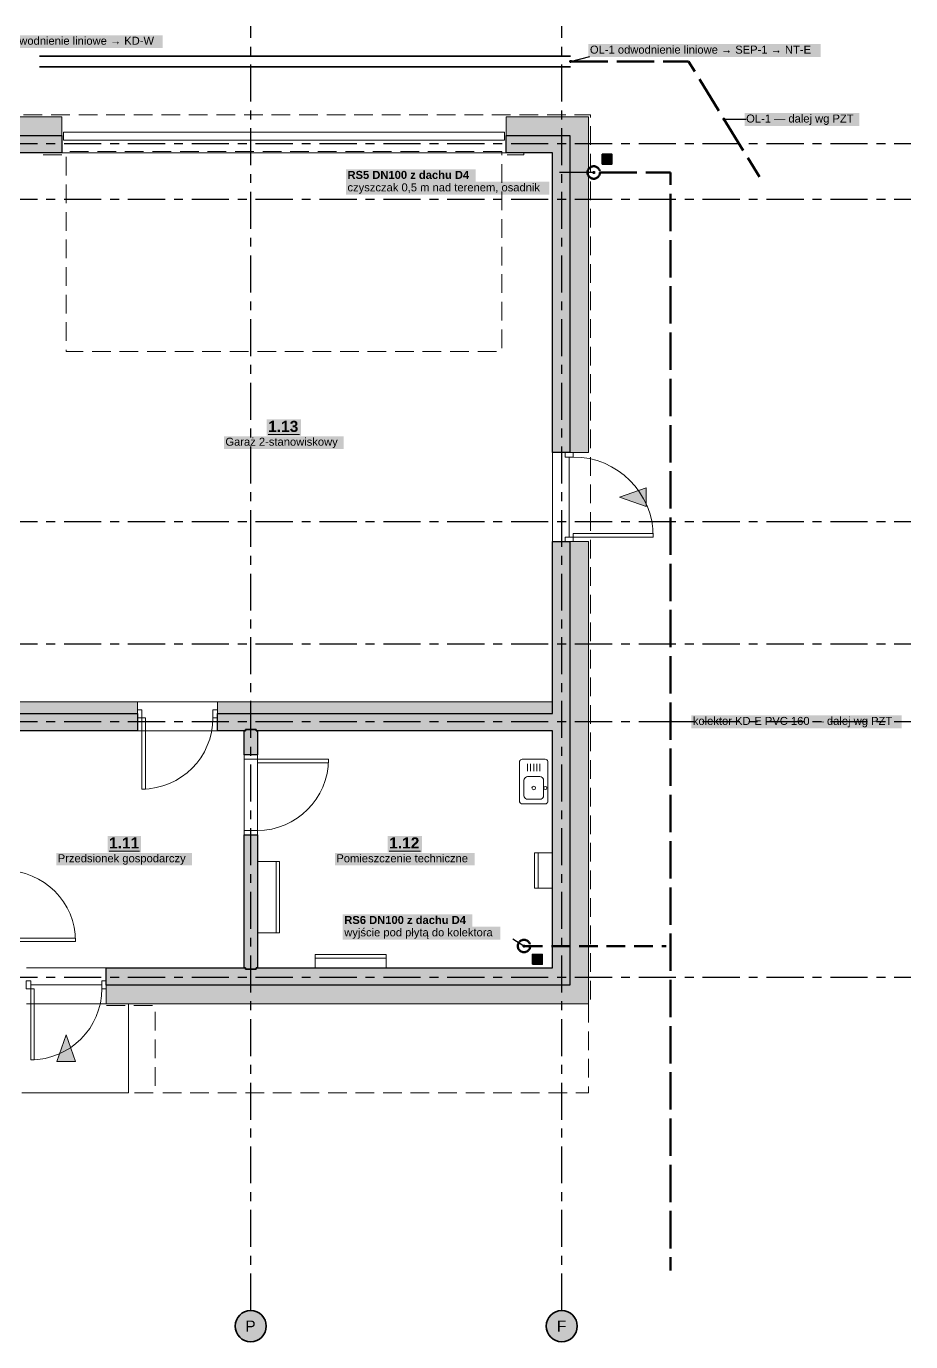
# Model space of a CAD drawing. Header units: metres. Extents: x -4.1 to 22.3, y -4.1 to 10.7.
# Drawn here: x 12.35 to 22.3, y -4.1 to 10.69 of the extents above; entities that cross this region are included whole.
import ezdxf

# ---------------------------------------------------------------- set-up
doc = ezdxf.new("R2010")
doc.units = ezdxf.units.M
for name, pattern in [('KRESKA_DLUGA', [9.45, 8.4, -1.05]), ('KRESKOWA', [5.25, 4.2, -1.05]), ('PUNKTOWA', [10.5, 8.4, -1.05, 0, -1.05])]:
    doc.linetypes.add(name, pattern=pattern)
doc.layers.add('A-MASKA', color=7, linetype='Continuous', lineweight=18)
doc.layers.add('S-OPISY', color=2, linetype='Continuous', lineweight=25)
for name, color, linetype, lineweight, true_color in [('I-OSIE', 8, 'PUNKTOWA', 18, 0x7a7a7a), ('I-PODKLAD', 8, 'Continuous', 18, 0x9a9a9a), ('I-PODKLAD-SCIANY', 8, 'Continuous', 25, 0x6e6e6e), ('I-PODKLAD-WYPELN', 254, 'Continuous', 18, 0xe6e6e6), ('I-POMIESZCZENIA', 8, 'Continuous', 25, 0x4a4a4a), ('S-DESZCZ', 150, 'KRESKA_DLUGA', 35, 0x00808a), ('S-KANAL', 34, 'Continuous', 50, 0x7a4500)]:
    doc.layers.add(name, color=color, linetype=linetype, lineweight=lineweight, true_color=true_color)
doc.styles.add('PL_ARIAL', font='arial.ttf')
doc.styles.add('PL_ARIAL_B', font='arialbd.ttf')

msp = doc.modelspace()

# ---------------------------------------------------------------- hatches: boundary and pattern name
at = {"layer": 'A-MASKA', "true_color": 0xffffff}
for points in [[(11.799, 10.449), (13.884, 10.449), (13.884, 10.594), (11.799, 10.594)], [(18.674, 10.349), (21.29, 10.349), (21.29, 10.494), (18.674, 10.494)], [(20.433, 9.574), (21.725, 9.574), (21.725, 9.719), (20.433, 9.719)], [(15.946, 8.941), (17.406, 8.941), (17.406, 9.085), (15.946, 9.085)], [(15.946, 8.801), (18.235, 8.801), (18.235, 8.946), (15.946, 8.946)], [(15.056, 6.089), (15.44, 6.089), (15.44, 6.272), (15.056, 6.272)], [(14.575, 5.942), (15.921, 5.942), (15.921, 6.082), (14.575, 6.082)], [(19.833, 2.799), (22.201, 2.799), (22.201, 2.944), (19.833, 2.944)], [(13.266, 1.405), (13.639, 1.405), (13.639, 1.587), (13.266, 1.587)], [(16.418, 1.405), (16.802, 1.405), (16.802, 1.587), (16.418, 1.587)], [(12.689, 1.258), (14.216, 1.258), (14.216, 1.397), (12.689, 1.397)], [(15.824, 1.258), (17.396, 1.258), (17.396, 1.397), (15.824, 1.397)], [(15.91, 0.561), (17.37, 0.561), (17.37, 0.706), (15.91, 0.706)], [(15.91, 0.421), (17.683, 0.421), (17.683, 0.566), (15.91, 0.566)]]:
    msp.add_hatch(color=7, dxfattribs=at).paths.add_polyline_path(points)
at = {"layer": 'I-OSIE', "true_color": 0xffffff}
for points in [[(15.05, -3.925), (15.049, -3.902), (15.044, -3.88), (15.037, -3.858), (15.027, -3.837), (15.014, -3.818), (14.999, -3.801), (14.982, -3.786), (14.963, -3.773), (14.942, -3.763), (14.92, -3.756), (14.898, -3.751), (14.875, -3.75), (14.852, -3.751), (14.83, -3.756), (14.808, -3.763), (14.787, -3.773), (14.768, -3.786), (14.751, -3.801), (14.736, -3.818), (14.723, -3.837), (14.713, -3.858), (14.706, -3.88), (14.701, -3.902), (14.7, -3.925), (14.701, -3.948), (14.706, -3.97), (14.713, -3.992), (14.723, -4.013), (14.736, -4.032), (14.751, -4.049), (14.768, -4.064), (14.787, -4.077), (14.808, -4.087), (14.83, -4.094), (14.852, -4.099), (14.875, -4.1), (14.898, -4.099), (14.92, -4.094), (14.942, -4.087), (14.963, -4.077), (14.982, -4.064), (14.999, -4.049), (15.014, -4.032), (15.027, -4.013), (15.037, -3.992), (15.044, -3.97), (15.049, -3.948)], [(18.55, -3.925), (18.549, -3.902), (18.544, -3.88), (18.537, -3.858), (18.527, -3.837), (18.514, -3.818), (18.499, -3.801), (18.482, -3.786), (18.462, -3.773), (18.442, -3.763), (18.42, -3.756), (18.398, -3.751), (18.375, -3.75), (18.352, -3.751), (18.33, -3.756), (18.308, -3.763), (18.288, -3.773), (18.268, -3.786), (18.251, -3.801), (18.236, -3.818), (18.223, -3.837), (18.213, -3.858), (18.206, -3.88), (18.201, -3.902), (18.2, -3.925), (18.201, -3.948), (18.206, -3.97), (18.213, -3.992), (18.223, -4.013), (18.236, -4.032), (18.251, -4.049), (18.268, -4.064), (18.288, -4.077), (18.308, -4.087), (18.33, -4.094), (18.352, -4.099), (18.375, -4.1), (18.398, -4.099), (18.42, -4.094), (18.442, -4.087), (18.462, -4.077), (18.482, -4.064), (18.499, -4.049), (18.514, -4.032), (18.527, -4.013), (18.537, -3.992), (18.544, -3.97), (18.549, -3.948)]]:
    msp.add_hatch(color=7, dxfattribs=at).paths.add_polyline_path(points)
at = {"layer": 'I-PODKLAD-WYPELN', "true_color": 0xe4e4e4}
h = msp.add_hatch(color=7, dxfattribs=at)
h.paths.add_polyline_path([(11.895, 5.23), (11.895, 5.23), (11.895, 5.23), (11.895, 6.6), (11.895, 6.6), (11.895, 6.6), (11.05, 6.6), (11.05, 6.65), (11.895, 6.65), (11.895, 6.65), (11.895, 6.65), (11.895, 8.66), (11.895, 8.66), (11.895, 8.66), (11.7, 8.66), (11.7, 8.66), (11.7, 8.66), (11.7, 8.66), (11.7, 8.66), (11.7, 8.66), (11.7, 8.66), (11.7, 8.66), (11.7, 8.66), (11.7, 8.66), (11.7, 8.66), (11.7, 8.66), (11.7, 8.66), (11.7, 8.66), (11.7, 8.66), (11.7, 8.66), (11.7, 8.66), (11.7, 8.645), (11.7, 8.645), (11.7, 8.645), (11.6, 8.645), (11.6, 8.645), (11.6, 8.645), (11.6, 8.84), (11.6, 8.84), (11.6, 8.84), (11.6, 8.84), (11.6, 9.05), (11.7, 9.05), (11.7, 9.675), (12.75, 9.675), (12.75, 9.465), (12.75, 9.27), (12.105, 9.27), (12.105, 9.27), (12.105, 9.27), (12.105, 9.27), (12.105, 8.75), (12.105, 8.75), (12.105, 8.75), (12.22, 8.75), (12.22, 8.75), (12.22, 8.75), (12.22, 3.095), (13.6, 3.095), (13.6, 2.965), (13.6, 2.77), (12.22, 2.77), (12.22, 2.785), (12.105, 2.785), (12.105, 1.25), (12.09, 1.25), (11.895, 1.25), (11.895, 2.875), (11.895, 2.875), (11.895, 2.875), (11.895, 2.875), (11.895, 5.02), (11.895, 5.02), (11.895, 5.02), (10.4, 5.02), (10.4, 5.02), (10.4, 5.02), (10.4, 5.035), (10.4, 5.035), (10.4, 5.035), (10.4, 5.035), (10.4, 5.23), (10.4, 5.23), (10.4, 5.23), (10.4, 5.23), (10.4, 5.23), (11.895, 5.23), (11.895, 5.23)])
h.paths.add_polyline_path([(11.91, 9.285), (11.91, 9.285), (11.91, 9.285), (11.91, 9.285)], flags=0)
h.paths.add_polyline_path([(11.91, 8.84), (11.91, 8.84), (11.91, 8.84), (11.91, 8.84)], flags=0)
h.paths.add_polyline_path([(11.91, 8.75), (11.91, 8.75), (11.91, 8.75), (11.91, 8.75), (11.91, 8.75)], flags=0)
h.paths.add_polyline_path([(12.09, 2.875), (12.09, 2.875), (12.09, 2.875), (12.09, 2.875)], flags=0)
h.paths.add_polyline_path([(12.09, 2.965), (12.09, 2.965), (12.09, 2.965), (12.09, 2.965)], flags=0)
h.paths.add_polyline_path([(12.22, 2.965), (12.22, 2.965), (12.22, 2.965), (12.22, 2.965)], flags=0)
h.paths.add_polyline_path([(12.09, 8.75), (12.09, 8.75), (12.09, 8.75), (12.09, 8.75), (12.09, 8.75)], flags=0)
h.paths.add_polyline_path([(12.09, 9.285), (12.09, 9.285), (12.09, 9.285), (12.09, 9.285)], flags=0)
for points in [[(18.675, 9.675), (18.675, 5.9), (18.465, 5.9), (18.27, 5.9), (18.27, 9.27), (17.75, 9.27), (17.75, 9.465), (17.75, 9.675)], [(18.27, 0.105), (18.27, 2.77), (14.95, 2.77), (14.95, 2.5), (14.935, 2.5), (14.8, 2.5), (14.8, 2.77), (14.5, 2.77), (14.5, 2.965), (14.5, 3.095), (18.27, 3.095), (18.27, 4.9), (18.465, 4.9), (18.675, 4.9), (18.675, -0.3), (13.25, -0.3), (13.25, -0.09), (13.25, 0.105), (14.8, 0.105), (14.8, 1.6), (14.935, 1.6), (14.95, 1.6), (14.95, 0.105)]]:
    msp.add_hatch(color=7, dxfattribs=at).paths.add_polyline_path(points)
at = {"layer": 'I-PODKLAD-WYPELN', "true_color": 0xcfcfcf}
for points in [[(19.025, 5.4), (19.325, 5.295), (19.325, 5.505)], [(12.8, -0.65), (12.695, -0.95), (12.905, -0.95)]]:
    msp.add_hatch(color=7, dxfattribs=at).paths.add_polyline_path(points)
at = {"layer": 'S-DESZCZ', "true_color": 0x000000}
for points in [[(18.752, 9.05), (18.752, 9.055), (18.75, 9.059), (18.747, 9.062), (18.744, 9.065), (18.74, 9.067), (18.735, 9.068), (18.73, 9.067), (18.726, 9.065), (18.723, 9.062), (18.72, 9.059), (18.718, 9.055), (18.718, 9.05), (18.718, 9.045), (18.72, 9.041), (18.723, 9.038), (18.726, 9.035), (18.73, 9.033), (18.735, 9.033), (18.74, 9.033), (18.744, 9.035), (18.747, 9.038), (18.75, 9.041), (18.752, 9.045)], [(17.967, 0.35), (17.967, 0.355), (17.965, 0.359), (17.962, 0.362), (17.959, 0.365), (17.955, 0.367), (17.95, 0.367), (17.945, 0.367), (17.941, 0.365), (17.938, 0.362), (17.935, 0.359), (17.933, 0.355), (17.933, 0.35), (17.933, 0.345), (17.935, 0.341), (17.938, 0.338), (17.941, 0.335), (17.945, 0.333), (17.95, 0.332), (17.955, 0.333), (17.959, 0.335), (17.962, 0.338), (17.965, 0.341), (17.967, 0.345)]]:
    msp.add_hatch(color=7, dxfattribs=at).paths.add_polyline_path(points)
at = {"layer": 'S-KANAL', "true_color": 0xffffff}
for points in [[(18.83, 9.145), (18.94, 9.145), (18.94, 9.255), (18.83, 9.255)], [(18.045, 0.145), (18.155, 0.145), (18.155, 0.255), (18.045, 0.255)]]:
    msp.add_hatch(color=7, dxfattribs=at).paths.add_polyline_path(points)
at = {"layer": 'S-KANAL', "true_color": 0x000000}
for points in [[(18.83, 9.145), (18.94, 9.145), (18.94, 9.255)], [(18.045, 0.145), (18.155, 0.145), (18.155, 0.255)]]:
    msp.add_hatch(color=7, dxfattribs=at).paths.add_polyline_path(points)
at = {"layer": 'S-OPISY', "true_color": 0x000000}
for points in [[(18.492, 10.3), (18.492, 10.305), (18.49, 10.309), (18.487, 10.312), (18.484, 10.315), (18.48, 10.317), (18.475, 10.317), (18.47, 10.317), (18.466, 10.315), (18.463, 10.312), (18.46, 10.309), (18.458, 10.305), (18.458, 10.3), (18.458, 10.295), (18.46, 10.291), (18.463, 10.288), (18.466, 10.285), (18.47, 10.283), (18.475, 10.282), (18.48, 10.283), (18.484, 10.285), (18.487, 10.288), (18.49, 10.291), (18.492, 10.295)], [(20.217, 9.65), (20.217, 9.655), (20.215, 9.659), (20.212, 9.662), (20.209, 9.665), (20.205, 9.667), (20.2, 9.667), (20.195, 9.667), (20.191, 9.665), (20.188, 9.662), (20.185, 9.659), (20.183, 9.655), (20.183, 9.65), (20.183, 9.645), (20.185, 9.641), (20.188, 9.638), (20.191, 9.635), (20.195, 9.633), (20.2, 9.632), (20.205, 9.633), (20.209, 9.635), (20.212, 9.638), (20.215, 9.641), (20.217, 9.645)], [(18.752, 9.05), (18.752, 9.055), (18.75, 9.059), (18.747, 9.062), (18.744, 9.065), (18.74, 9.067), (18.735, 9.068), (18.73, 9.067), (18.726, 9.065), (18.723, 9.062), (18.72, 9.059), (18.718, 9.055), (18.718, 9.05), (18.718, 9.045), (18.72, 9.041), (18.723, 9.038), (18.726, 9.035), (18.73, 9.033), (18.735, 9.033), (18.74, 9.033), (18.744, 9.035), (18.747, 9.038), (18.75, 9.041), (18.752, 9.045)], [(19.617, 2.875), (19.617, 2.88), (19.615, 2.884), (19.612, 2.887), (19.609, 2.89), (19.605, 2.892), (19.6, 2.892), (19.595, 2.892), (19.591, 2.89), (19.588, 2.887), (19.585, 2.884), (19.583, 2.88), (19.583, 2.875), (19.583, 2.87), (19.585, 2.866), (19.588, 2.863), (19.591, 2.86), (19.595, 2.858), (19.6, 2.857), (19.605, 2.858), (19.609, 2.86), (19.612, 2.863), (19.615, 2.866), (19.617, 2.87)], [(17.967, 0.35), (17.967, 0.355), (17.965, 0.359), (17.962, 0.362), (17.959, 0.365), (17.955, 0.367), (17.95, 0.367), (17.945, 0.367), (17.941, 0.365), (17.938, 0.362), (17.935, 0.359), (17.933, 0.355), (17.933, 0.35), (17.933, 0.345), (17.935, 0.341), (17.938, 0.338), (17.941, 0.335), (17.945, 0.333), (17.95, 0.332), (17.955, 0.333), (17.959, 0.335), (17.962, 0.338), (17.965, 0.341), (17.967, 0.345)]]:
    msp.add_hatch(color=7, dxfattribs=at).paths.add_polyline_path(points)

# ---------------------------------------------------------------- linework, layer by layer
at = {"layer": 'I-OSIE', "linetype": 'PUNKTOWA', "lineweight": 25, "ltscale": 0.049484, "flags": 128}
for points in [[(14.875, -3.75), (14.875, 10.694)], [(18.375, -3.75), (18.375, 10.694)]]:
    msp.add_lwpolyline(points, dxfattribs=at)
at = {"layer": 'I-OSIE', "linetype": 'PUNKTOWA', "lineweight": 25, "ltscale": 0.049821, "flags": 128}
for points in [[(-3.75, 9.375), (22.301, 9.375)], [(-3.75, 8.75), (22.301, 8.75)], [(-3.75, 5.125), (22.301, 5.125)], [(-3.75, 3.75), (22.301, 3.75)], [(-3.75, 2.875), (22.301, 2.875)], [(-3.75, 0), (22.301, 0)]]:
    msp.add_lwpolyline(points, dxfattribs=at)
at = {"layer": 'I-OSIE', "linetype": 'Continuous', "lineweight": 35, "ltscale": 0.05}
for centre in [(14.875, -3.925), (18.375, -3.925)]:
    msp.add_circle(centre, 0.175, dxfattribs=at)
at = {"layer": 'I-PODKLAD', "linetype": 'KRESKOWA', "lineweight": 13, "ltscale": 0.05, "flags": 128}
for points in [[(11.7, 9.7), (18.7, 9.7), (18.7, -0.325), (18.675, -0.325)], [(12.749, 9.25), (12.5, 9.25)], [(17.95, 9.27), (17.95, 9.25), (17.75, 9.25)], [(13.251, -0.32), (13.8, -0.32), (13.8, -1.3), (-1.8, -1.3), (-1.8, 5.125), (-0.32, 5.125), (-0.32, 3.6)], [(18.675, -0.3), (18.675, -1.3), (13.8, -1.3)]]:
    msp.add_lwpolyline(points, dxfattribs=at)
at = {"layer": 'I-PODKLAD', "lineweight": 18, "ltscale": 0.05}
for points in [[(17.73, 9.505), (12.77, 9.505), (12.77, 9.415), (17.73, 9.415)], [(18.505, 5.9), (18.505, 5.85), (18.415, 5.85), (18.415, 5.9)], [(18.505, 4.9), (18.505, 4.95), (18.415, 4.95), (18.415, 4.9)], [(18.505, 4.95), (19.405, 4.95), (19.405, 4.99), (18.505, 4.99)], [(13.6, 2.915), (13.65, 2.915), (13.65, 3.005), (13.6, 3.005)], [(14.5, 2.915), (14.45, 2.915), (14.45, 3.005), (14.5, 3.005)], [(13.65, 2.915), (13.65, 2.115), (13.69, 2.115), (13.69, 2.915)], [(14.95, 2.5), (14.95, 2.45), (14.8, 2.45), (14.8, 2.5)], [(14.95, 2.45), (15.75, 2.45), (15.75, 2.41), (14.95, 2.41)], [(18.22, 2.42), (18.219, 2.429), (18.214, 2.438), (18.208, 2.444), (18.199, 2.449), (18.19, 2.45), (17.93, 2.45), (17.921, 2.449), (17.912, 2.444), (17.906, 2.438), (17.901, 2.429), (17.9, 2.42), (17.9, 1.98), (17.901, 1.971), (17.906, 1.962), (17.912, 1.956), (17.921, 1.951), (17.93, 1.95), (18.19, 1.95), (18.199, 1.951), (18.208, 1.956), (18.214, 1.962), (18.219, 1.971), (18.22, 1.98)], [(18.17, 2.215), (18.168, 2.227), (18.162, 2.239), (18.154, 2.247), (18.142, 2.253), (18.13, 2.255), (17.99, 2.255), (17.978, 2.253), (17.966, 2.247), (17.958, 2.239), (17.952, 2.227), (17.95, 2.215), (17.95, 2.04), (17.952, 2.028), (17.958, 2.016), (17.966, 2.008), (17.978, 2.002), (17.99, 2), (18.13, 2), (18.142, 2.002), (18.154, 2.008), (18.162, 2.016), (18.168, 2.028), (18.17, 2.04)], [(14.95, 1.6), (14.95, 1.65), (14.8, 1.65), (14.8, 1.6)], [(18.27, 1), (18.27, 1.4), (18.07, 1.4), (18.07, 1)], [(14.95, 1.3), (14.95, 0.5), (15.2, 0.5), (15.2, 1.3)], [(12.105, 0.4), (12.905, 0.4), (12.905, 0.44), (12.105, 0.44)], [(15.6, 0.105), (16.4, 0.105), (16.4, 0.255), (15.6, 0.255)], [(12.35, -0.13), (12.4, -0.13), (12.4, -0.04), (12.35, -0.04)], [(12.4, -0.13), (12.4, -0.93), (12.44, -0.93), (12.44, -0.13)], [(13.25, -0.13), (13.2, -0.13), (13.2, -0.04), (13.25, -0.04)]]:
    msp.add_lwpolyline(points, close=True, dxfattribs=at)
at = {"layer": 'I-PODKLAD', "lineweight": 13, "ltscale": 0.05}
for points in [[(12.751, 9.27), (17.75, 9.27)], [(18.27, 5.899), (18.27, 4.901)], [(14.499, 3.095), (13.601, 3.095)], [(13.601, 2.77), (14.499, 2.77)], [(14.8, 2.499), (14.8, 1.601)], [(14.95, 1.601), (14.95, 2.499)], [(13.249, 0.105), (12.351, 0.105)], [(13.5, -0.3), (13.5, -1.3), (12.3, -1.3)], [(12.351, -0.3), (13.249, -0.3)]]:
    msp.add_lwpolyline(points, dxfattribs=at)
at = {"layer": 'I-PODKLAD', "linetype": 'KRESKOWA', "lineweight": 18, "ltscale": 0.05, "flags": 128}
msp.add_lwpolyline([(17.7, 9.285), (12.8, 9.285), (12.8, 7.035), (17.7, 7.035)], close=True, dxfattribs=at)
at = {"layer": 'I-PODKLAD', "lineweight": 18, "ltscale": 0.05}
for points in [[(18.46, 4.95), (18.46, 5.85)], [(17.99, 2.315), (17.99, 2.4)], [(18.025, 2.315), (18.025, 2.4)], [(18.06, 2.315), (18.06, 2.4)], [(18.095, 2.315), (18.095, 2.4)], [(18.13, 2.315), (18.13, 2.4)], [(18.11, 1), (18.11, 1.4)], [(15.16, 1.3), (15.16, 0.5)], [(15.6, 0.215), (16.4, 0.215)], [(12.4, -0.085), (13.2, -0.085)]]:
    msp.add_lwpolyline(points, dxfattribs=at)
at = {"layer": 'I-PODKLAD', "lineweight": 13, "ltscale": 0.05}
for points in [[(19.025, 5.4), (19.325, 5.295), (19.325, 5.505)], [(12.8, -0.65), (12.695, -0.95), (12.905, -0.95)]]:
    msp.add_lwpolyline(points, close=True, dxfattribs=at)
for centre, radius in [((18.06, 2.128), 0.02), ((18.19, 2.128), 0.018)]:
    msp.add_circle(centre, radius, dxfattribs=at)
for centre, radius, start, end in [((18.505, 4.95), 0.9, 0, 90), ((13.65, 2.915), 0.8, -90, 0), ((14.95, 2.45), 0.8, -90, 0), ((12.105, 0.4), 0.8, 0, 90), ((12.4, -0.13), 0.8, -90, 0)]:
    msp.add_arc(centre, radius, start, end, dxfattribs=at)
at = {"layer": 'I-PODKLAD-SCIANY', "lineweight": 13, "ltscale": 0.05}
for points in [[(11.7, 9.675), (12.75, 9.675), (12.75, 9.675), (12.75, 9.675), (12.75, 9.465), (12.75, 9.465), (12.75, 9.465), (11.91, 9.465)], [(12.22, 3.095), (13.6, 3.095), (13.6, 3.095), (13.6, 3.095), (13.6, 2.965), (13.6, 2.965), (13.6, 2.965), (12.22, 2.965)]]:
    msp.add_lwpolyline(points, dxfattribs=at)
for points in [[(17.75, 9.465), (17.75, 9.465), (17.75, 9.675), (17.75, 9.675), (17.75, 9.675), (18.675, 9.675), (18.675, 9.675), (18.675, 9.675), (18.675, 5.9), (18.675, 5.9), (18.675, 5.9), (18.465, 5.9), (18.465, 5.9), (18.465, 5.9), (18.465, 9.465), (18.465, 9.465), (18.465, 9.465), (18.465, 9.465), (18.465, 9.465), (18.465, 9.465), (18.465, 9.465), (18.465, 9.465), (18.465, 9.465), (18.465, 9.465), (18.465, 9.465), (18.465, 9.465), (18.465, 9.465), (18.465, 9.465), (18.465, 9.465), (18.465, 9.465), (18.465, 9.465), (17.75, 9.465)], [(13.25, -0.3), (13.25, -0.3), (13.25, -0.09), (13.25, -0.09), (13.25, -0.09), (18.465, -0.09), (18.465, -0.09), (18.465, -0.09), (18.465, -0.09), (18.465, -0.09), (18.465, -0.09), (18.465, -0.09), (18.465, -0.09), (18.465, -0.09), (18.465, -0.09), (18.465, -0.09), (18.465, -0.09), (18.465, -0.09), (18.465, -0.09), (18.465, -0.09), (18.465, -0.09), (18.465, -0.09), (18.465, 4.9), (18.465, 4.9), (18.465, 4.9), (18.675, 4.9), (18.675, 4.9), (18.675, 4.9), (18.675, -0.3), (18.675, -0.3), (18.675, -0.3), (13.25, -0.3)], [(14.5, 2.965), (14.5, 2.965), (14.5, 3.095), (14.5, 3.095), (14.5, 3.095), (18.27, 3.095), (18.27, 3.095), (18.27, 3.095), (18.27, 2.965), (18.27, 2.965), (18.27, 2.965), (14.5, 2.965)]]:
    msp.add_lwpolyline(points, close=True, dxfattribs=at)
at = {"layer": 'I-PODKLAD-SCIANY', "lineweight": 25, "ltscale": 0.05}
for points in [[(11.91, 9.465), (12.75, 9.465), (12.75, 9.465), (12.75, 9.465), (12.75, 9.27), (12.75, 9.27), (12.75, 9.27), (12.105, 9.27)], [(12.09, 2.965), (13.6, 2.965), (13.6, 2.965), (13.6, 2.965), (13.6, 2.77), (13.6, 2.77), (13.6, 2.77), (12.22, 2.77)]]:
    msp.add_lwpolyline(points, dxfattribs=at)
for points in [[(17.75, 9.27), (17.75, 9.27), (17.75, 9.465), (17.75, 9.465), (17.75, 9.465), (18.465, 9.465), (18.465, 9.465), (18.465, 9.465), (18.465, 5.9), (18.465, 5.9), (18.465, 5.9), (18.27, 5.9), (18.27, 5.9), (18.27, 5.9), (18.27, 9.27), (18.27, 9.27), (18.27, 9.27), (18.27, 9.27), (18.27, 9.27), (18.27, 9.27), (18.27, 9.27), (18.27, 9.27), (18.27, 9.27), (18.27, 9.27), (18.27, 9.27), (18.27, 9.27), (18.27, 9.27), (18.27, 9.27), (18.27, 9.27), (18.27, 9.27), (18.27, 9.27), (17.75, 9.27)], [(13.25, -0.09), (13.25, -0.09), (13.25, 0.105), (13.25, 0.105), (13.25, 0.105), (14.815, 0.105), (14.815, 0.105), (14.815, 0.105), (14.815, 0.09), (14.815, 0.09), (14.815, 0.09), (14.815, 0.09), (14.815, 0.09), (14.815, 0.09), (14.815, 0.09), (14.815, 0.09), (14.815, 0.09), (14.815, 0.09), (14.815, 0.09), (14.815, 0.09), (14.815, 0.09), (14.815, 0.09), (14.815, 0.09), (14.815, 0.09), (14.815, 0.09), (14.935, 0.09), (14.935, 0.09), (14.935, 0.09), (14.935, 0.09), (14.935, 0.09), (14.935, 0.09), (14.935, 0.09), (14.935, 0.09), (14.935, 0.09), (14.935, 0.09), (14.935, 0.09), (14.935, 0.09), (14.935, 0.09), (14.935, 0.09), (14.935, 0.09), (14.935, 0.09), (14.935, 0.09), (14.935, 0.105), (14.935, 0.105), (14.935, 0.105), (18.27, 0.105), (18.27, 0.105), (18.27, 0.105), (18.27, 0.105), (18.27, 0.105), (18.27, 0.105), (18.27, 0.105), (18.27, 0.105), (18.27, 0.105), (18.27, 0.105), (18.27, 0.105), (18.27, 0.105), (18.27, 0.105), (18.27, 0.105), (18.27, 0.105), (18.27, 0.105), (18.27, 0.105), (18.27, 2.77), (18.27, 2.77), (18.27, 2.77), (18.27, 2.77), (18.27, 2.77), (18.27, 2.77), (18.27, 2.77), (18.27, 2.77), (18.27, 2.77), (18.27, 2.77), (18.27, 2.77), (18.27, 2.77), (18.27, 2.77), (18.27, 2.77), (18.27, 2.77), (18.27, 2.77), (18.27, 2.77), (14.935, 2.77), (14.935, 2.77), (14.935, 2.77), (14.935, 2.785), (14.935, 2.785), (14.935, 2.785), (14.935, 2.785), (14.935, 2.785), (14.935, 2.785), (14.935, 2.785), (14.935, 2.785), (14.935, 2.785), (14.935, 2.785), (14.935, 2.785), (14.935, 2.785), (14.935, 2.785), (14.935, 2.785), (14.935, 2.785), (14.935, 2.785), (14.935, 2.785), (14.815, 2.785), (14.815, 2.785), (14.815, 2.785), (14.815, 2.785), (14.815, 2.785), (14.815, 2.785), (14.815, 2.785), (14.815, 2.785), (14.815, 2.785), (14.815, 2.785), (14.815, 2.785), (14.815, 2.785), (14.815, 2.785), (14.815, 2.785), (14.815, 2.785), (14.815, 2.785), (14.815, 2.785), (14.815, 2.77), (14.815, 2.77), (14.815, 2.77), (14.5, 2.77), (14.5, 2.77), (14.5, 2.77), (14.5, 2.965), (14.5, 2.965), (14.5, 2.965), (18.27, 2.965), (18.27, 2.965), (18.27, 2.965), (18.27, 2.965), (18.27, 2.965), (18.27, 2.965), (18.27, 2.965), (18.27, 2.965), (18.27, 2.965), (18.27, 2.965), (18.27, 2.965), (18.27, 2.965), (18.27, 2.965), (18.27, 2.965), (18.27, 2.965), (18.27, 2.965), (18.27, 2.965), (18.27, 4.9), (18.27, 4.9), (18.27, 4.9), (18.465, 4.9), (18.465, 4.9), (18.465, 4.9), (18.465, -0.09), (18.465, -0.09), (18.465, -0.09), (13.25, -0.09)], [(14.8, 2.5), (14.8, 2.5), (14.8, 2.77), (14.8, 2.77), (14.8, 2.77), (14.815, 2.77), (14.815, 2.77), (14.815, 2.77), (14.815, 2.77), (14.815, 2.77), (14.815, 2.77), (14.815, 2.77), (14.815, 2.77), (14.815, 2.77), (14.815, 2.77), (14.815, 2.77), (14.815, 2.77), (14.815, 2.77), (14.815, 2.77), (14.815, 2.77), (14.815, 2.77), (14.815, 2.77), (14.815, 2.785), (14.815, 2.785), (14.815, 2.785), (14.935, 2.785), (14.935, 2.785), (14.935, 2.785), (14.935, 2.77), (14.935, 2.77), (14.935, 2.77), (14.935, 2.77), (14.935, 2.77), (14.935, 2.77), (14.935, 2.77), (14.935, 2.77), (14.935, 2.77), (14.935, 2.77), (14.935, 2.77), (14.935, 2.77), (14.935, 2.77), (14.935, 2.77), (14.935, 2.77), (14.935, 2.77), (14.935, 2.77), (14.95, 2.77), (14.95, 2.77), (14.95, 2.77), (14.95, 2.5), (14.95, 2.5), (14.95, 2.5), (14.8, 2.5)], [(14.8, 0.105), (14.8, 0.105), (14.8, 1.6), (14.8, 1.6), (14.8, 1.6), (14.95, 1.6), (14.95, 1.6), (14.95, 1.6), (14.95, 0.105), (14.95, 0.105), (14.95, 0.105), (14.935, 0.105), (14.935, 0.105), (14.935, 0.105), (14.935, 0.105), (14.935, 0.105), (14.935, 0.105), (14.935, 0.105), (14.935, 0.105), (14.935, 0.105), (14.935, 0.105), (14.935, 0.105), (14.935, 0.105), (14.935, 0.105), (14.935, 0.105), (14.935, 0.105), (14.935, 0.105), (14.935, 0.105), (14.935, 0.09), (14.935, 0.09), (14.935, 0.09), (14.815, 0.09), (14.815, 0.09), (14.815, 0.09), (14.815, 0.105), (14.815, 0.105), (14.815, 0.105), (14.815, 0.105), (14.815, 0.105), (14.815, 0.105), (14.815, 0.105), (14.815, 0.105), (14.815, 0.105), (14.815, 0.105), (14.815, 0.105), (14.815, 0.105), (14.815, 0.105), (14.815, 0.105), (14.815, 0.105), (14.815, 0.105), (14.815, 0.105), (14.8, 0.105)]]:
    msp.add_lwpolyline(points, close=True, dxfattribs=at)
at = {"layer": 'I-POMIESZCZENIA', "lineweight": 18, "ltscale": 0.05}
for points in [[(15.071, 6.102), (15.425, 6.102)], [(13.281, 1.417), (13.624, 1.417)], [(16.433, 1.417), (16.787, 1.417)]]:
    msp.add_lwpolyline(points, dxfattribs=at)
at = {"layer": 'S-DESZCZ', "linetype": 'Continuous', "lineweight": 35, "ltscale": 0.05, "flags": 128}
for points in [[(12.5, 10.36), (18.475, 10.36)], [(12.5, 10.24), (18.475, 10.24)]]:
    msp.add_lwpolyline(points, dxfattribs=at)
at = {"layer": 'S-DESZCZ', "linetype": 'KRESKA_DLUGA', "lineweight": 70, "ltscale": 0.05, "flags": 128}
for points in [[(18.475, 10.3), (19.8, 10.3), (20.6, 9)], [(18.8, 9.05), (19.6, 9.05), (19.6, -3.3)]]:
    msp.add_lwpolyline(points, dxfattribs=at)
at = {"layer": 'S-DESZCZ', "linetype": 'KRESKOWA', "lineweight": 50, "ltscale": 0.05, "flags": 128}
for points in [[(18.735, 9.05), (18.75, 9.05)], [(17.95, 0.35), (19.55, 0.35)]]:
    msp.add_lwpolyline(points, dxfattribs=at)
at = {"layer": 'S-DESZCZ', "lineweight": 50, "ltscale": 0.05}
for centre in [(18.735, 9.05), (17.95, 0.35)]:
    msp.add_circle(centre, 0.07, dxfattribs=at)
at = {"layer": 'S-KANAL', "lineweight": 35, "ltscale": 0.05}
for points in [[(18.83, 9.145), (18.94, 9.145), (18.94, 9.255), (18.83, 9.255)], [(18.045, 0.145), (18.155, 0.145), (18.155, 0.255), (18.045, 0.255)]]:
    msp.add_lwpolyline(points, close=True, dxfattribs=at)
at = {"layer": 'S-OPISY', "lineweight": 25, "ltscale": 0.05}
for points in [[(18.475, 10.3), (18.692, 10.355)], [(20.2, 9.65), (20.45, 9.65)], [(18.735, 9.05), (18.349, 9.05)], [(19.6, 2.875), (19.85, 2.875)], [(17.95, 0.35), (17.825, 0.427)]]:
    msp.add_lwpolyline(points, dxfattribs=at)

# ---------------------------------------------------------------- texts
at = {"layer": 'I-OSIE', "style": 'PL_ARIAL'}
for s, p in [('P', (14.814, -3.987)), ('F', (18.32, -3.987))]:
    msp.add_text(s, height=0.125, dxfattribs=at).set_placement(p)
at = {"layer": 'I-POMIESZCZENIA'}
for s, height, style, p in [('1.13', 0.125, 'PL_ARIAL_B', (15.071, 6.132)), ('Garaż 2-stanowiskowy', 0.09, 'PL_ARIAL', (14.59, 5.977)), ('1.11', 0.125, 'PL_ARIAL_B', (13.281, 1.447)), ('1.12', 0.125, 'PL_ARIAL_B', (16.433, 1.447)), ('Przedsionek gospodarczy', 0.09, 'PL_ARIAL', (12.704, 1.292)), ('Pomieszczenie techniczne', 0.09, 'PL_ARIAL', (15.839, 1.292))]:
    msp.add_text(s, height=height, dxfattribs=dict(at, style=style)).set_placement(p)
at = {"layer": 'S-OPISY'}
for s, style, p in [('OL-3 odwodnienie liniowe → KD-W', 'PL_ARIAL', (11.817, 10.487)), ('OL-1 odwodnienie liniowe → SEP-1 → NT-E', 'PL_ARIAL', (18.692, 10.387)), ('OL-1 — dalej wg PZT', 'PL_ARIAL', (20.45, 9.612)), ('RS5 DN100 z dachu D4', 'PL_ARIAL_B', (15.964, 8.978)), ('czyszczak 0,5 m nad terenem, osadnik', 'PL_ARIAL', (15.964, 8.838)), ('kolektor KD-E PVC 160 — dalej wg PZT', 'PL_ARIAL', (19.85, 2.837)), ('RS6 DN100 z dachu D4', 'PL_ARIAL_B', (15.928, 0.598)), ('wyjście pod płytą do kolektora', 'PL_ARIAL', (15.928, 0.459))]:
    msp.add_text(s, height=0.09, dxfattribs=dict(at, style=style)).set_placement(p)

doc.saveas('drawing.dxf')
